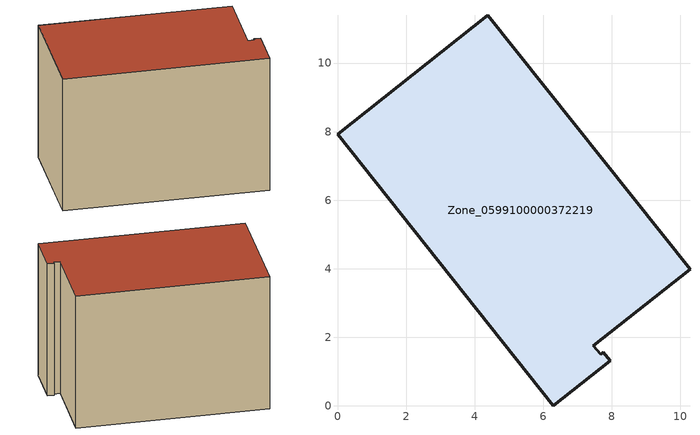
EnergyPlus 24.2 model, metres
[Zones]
Zone_0599100000372219
 floor ground (C_G): 0,7.92 4.38,11.4 10.28,3.99 7.47,1.76 7.67,1.5 7.75,1.56 7.95,1.31 6.3,0 z3.25
 wall outside (C_F): 4.38,11.4 0,7.92 6.3,0 7.95,1.31 7.75,1.56 7.67,1.5 7.47,1.76 10.28,3.99 4.38,11.4 z3.25:10.39
 roof outside (C_R): 7.67,1.5 7.47,1.76 10.28,3.99 4.38,11.4 0,7.92 6.3,0 7.95,1.31 7.75,1.56 z10.39
[BUILDING]
Pand.0599100000372219: North Axis=0; Terrain=City; Loads Convergence Tolerance Value=0.04; Temperature Convergence Tolerance Value=0.4; Solar Distribution=FullExterior; Maximum Number of Warmup Days=25; Minimum Number of Warmup Days=1
[Site:Location]
Rotterdam.The.Hague.AP_ZH_NLD Design_Conditions: Latitude=51.96; Longitude=4.45; Time Zone=1; Elevation=-4.5
[SITE:GROUNDTEMPERATURE:BUILDINGSURFACE]
18, 18, 18, 18, 18, 18, 18, 18, 18, 18, 18, 18
[MATERIAL] Thermal Absorptance=0.9; Solar Absorptance=0.7; Visible Absorptance=0.7
Name | Roughness | Thickness | Conductivity | Density | Specific Heat
G.TC.1992-2005 | MediumSmooth | 0.15 | 0.06 | 540 | 1210
F.TC.1992-2005 | Rough | 0.3 | 0.12 | 1920 | 840
R.TC.1992-2005 | MediumRough | 0.2 | 0.08 | 1500 | 1000
[CONSTRUCTION]
C_G: G.TC.1992-2005
C_F: F.TC.1992-2005
C_R: R.TC.1992-2005
[ZONE]
Zone_0599100000372219: Type=1; Multiplier=1; Ceiling Height=Autocalculate; Volume=Autocalculate; Floor Area=autocalculate; Part of Total Floor Area=Yes
[ZONEINFILTRATION:DESIGNFLOWRATE]
Infil_Zone_0599100000372219: Zone or ZoneList or Space or SpaceList=Zone_0599100000372219; Schedule=AlwaysOn; Design Flow Rate Calculation Method=Flow/Area; Flow Rate per Floor Area=0.0015; Constant Term Coefficient=1; Temperature Term Coefficient=0; Velocity Term Coefficient=0; Velocity Squared Term Coefficient=0
[HVACTEMPLATE:ZONE:IDEALLOADSAIRSYSTEM]
Zone_0599100000372219: Maximum Heating Supply Air Temperature=50; Minimum Cooling Supply Air Temperature=13; Maximum Heating Supply Air Humidity Ratio=0.0156; Minimum Cooling Supply Air Humidity Ratio=0.0077; Heating Limit=NoLimit; Cooling Limit=NoLimit; Dehumidification Control Type=ConstantSensibleHeatRatio; Cooling Sensible Heat Ratio=0.7; Dehumidification Setpoint=60; Humidification Control Type=None; Humidification Setpoint=30; Outdoor Air Method=None; Outdoor Air Flow Rate per Person=0.00944; Outdoor Air Flow Rate per Zone Floor Area=0; Outdoor Air Flow Rate per Zone=0; Demand Controlled Ventilation Type=None; Outdoor Air Economizer Type=NoEconomizer; Heat Recovery Type=None; Sensible Heat Recovery Effectiveness=0.7; Latent Heat Recovery Effectiveness=0.65
[ZONECONTROL:THERMOSTAT]
ThermostatControl_Zone_0599100000372219: Zone or ZoneList=Zone_0599100000372219; Control Type Schedule=DualSetpointControlType; Control 1=Thermostat_Zone_0599100000372219; Temperature Difference Between Cutout And Setpoint=0
[THERMOSTATSETPOINT:DUALSETPOINT]
Thermostat_Zone_0599100000372219: Heating Setpoint Temperature Schedule=HeatingSetpoint_Zone_0599100000372219; Cooling Setpoint Temperature Schedule=CoolingSetpoint_Zone_0599100000372219
[SCHEDULE:COMPACT]
HeatingSetpoint_Zone_0599100000372219: Through: 12/31, For: AllDays, Until: 24:00, 21
CoolingSetpoint_Zone_0599100000372219: Through: 12/31, For: AllDays, Until: 24:00, 24
DualSetpointControlType: Through: 12/31, For: AllDays, Until: 24:00, 4
AlwaysOn: Through: 12/31, For: AllDays, Until: 24:00, 1
